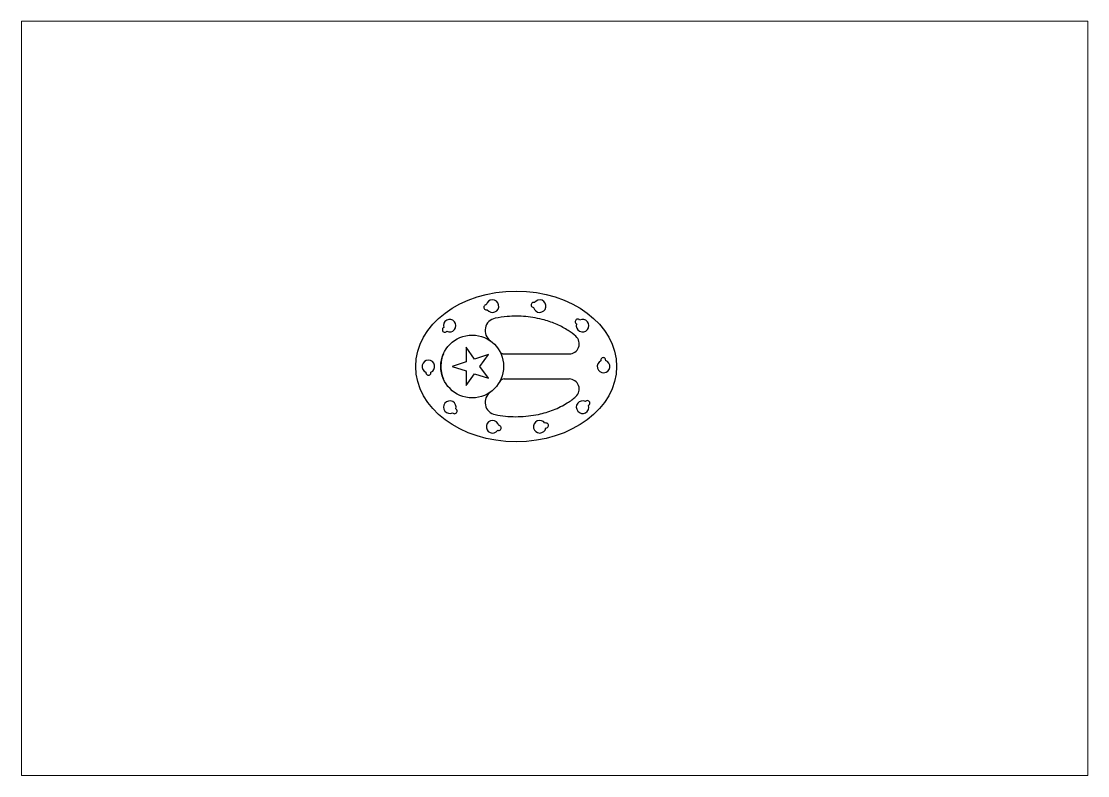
# Paper-space layout 'Layout1' of a CAD drawing. Header units: millimetres. Extents: x 30 to 267, y 21 to 189.
# The model-space entities are those that its viewports show. They can reach past a viewport. Long polylines and large blocks are cut down to what shows.
import ezdxf

# ---------------------------------------------------------------- set-up
doc = ezdxf.new("R2010")
doc.units = ezdxf.units.MM
doc.layers.add('Model-Front', color=7, linetype='Continuous')

msp = doc.modelspace()

# ---------------------------------------------------------------- linework, layer by layer
at = {"layer": 'Model-Front'}
for p, q in [((165.73, 166.26), (165.77, 166.26)), ((174.75, 168.87), (174.75, 163.06)), ((178.17, 164.17), (174.75, 168.87)), ((183.7, 165.96), (178.17, 164.17)), ((180.28, 161.26), (183.7, 165.96)), ((189.92, 166.26), (215.86, 166.26)), ((174.75, 163.06), (169.22, 161.26)), ((169.22, 161.26), (174.75, 159.47)), ((174.75, 159.47), (174.75, 153.65)), ((174.75, 153.65), (178.17, 158.36)), ((178.17, 158.36), (183.7, 156.56)), ((183.7, 156.56), (180.28, 161.26)), ((165.73, 156.26), (165.77, 156.26)), ((189.92, 156.26), (215.86, 156.26))]:
    msp.add_line(p, q, dxfattribs=at)
msp.add_circle((177.22, 161.26), 12.5, dxfattribs=at)
for centre, radius, start, end in [((185.29, 185.27), 2.5, 214.7266, 168.5788), ((204.1, 185.28), 2.5, 191.885, 145.7371), ((182.84, 184.77), 1, 90.1157, 293.1896), ((201.65, 185.77), 1, 67.2741, 270.348), ((168.25, 177.47), 2.5, 243.026, 196.8782), ((187.35, 175.54), 5, 101.3214, 234.6603), ((219.23, 179.09), 1, 39.0096, 242.0835), ((221.16, 177.5), 2.5, 163.6205, 117.4727), ((166.33, 175.87), 1, 118.4152, 321.4891), ((215.86, 170.26), 4, 270, 48.8683), ((189.92, 168.26), 2, 208.8657, 270), ((159.77, 161.25), 2.5, 293.3101, 247.1622), ((229.52, 161.26), 2.5, 116.3152, 70.1673), ((229.38, 163.76), 1, 351.7043, 194.7782), ((159.79, 158.75), 1, 168.6992, 11.7731), ((189.92, 154.26), 2, 90, 151.1343), ((215.86, 152.26), 4, 311.1192, 90), ((187.35, 146.99), 5, 125.3391, 258.6585), ((168.27, 145.04), 2.5, 343.5836, 297.4357), ((221.18, 145.04), 2.5, 62.9682, 16.8203), ((223.09, 146.64), 1, 298.3573, 141.4312), ((170.2, 143.45), 1, 218.9727, 62.0466), ((185.32, 137.25), 2.5, 11.8433, 325.6955), ((187.77, 136.76), 1, 247.2324, 90.3063), ((204.13, 137.25), 2.5, 34.6985, 348.5506), ((206.58, 137.75), 1, 270.0876, 113.1615)]:
    msp.add_arc(centre, radius, start, end, dxfattribs=at)
msp.add_ellipse((194.72, 161.26), major_axis=(-40, 0), ratio=0.75, dxfattribs=at)
for points, knots in [([(218.49, 173.28), (217.58, 174.07), (216.56, 174.84), (214.09, 176.44), (212.61, 177.25), (209.41, 178.66), (207.69, 179.27), (203.58, 180.41), (201.13, 180.86), (196.14, 181.31), (193.59, 181.32), (189.49, 180.97), (187.91, 180.75), (186.36, 180.44)], [3.851112, 3.851112, 3.851112, 3.851112, 3.999553, 3.999553, 4.179254, 4.179254, 4.358955, 4.358955, 4.591745, 4.591745, 4.824536, 4.824536, 4.973439, 4.973439, 4.973439, 4.973439]), ([(165.73, 166.26), (165.41, 165.48), (165.18, 164.71), (164.82, 163.04), (164.72, 162.15), (164.72, 161.26)], [5.9862785, 5.9862785, 5.9862785, 5.9862785, 6.1231032, 6.1231032, 6.2831853, 6.2831853, 6.2831853, 6.2831853]), ([(164.72, 161.26), (164.72, 160.2), (164.86, 159.13), (165.29, 157.46), (165.49, 156.86), (165.73, 156.26)], [0, 0, 0, 0, 0.1918622, 0.1918622, 0.2968934, 0.2968934, 0.2968934, 0.2968934]), ([(186.36, 142.08), (186.71, 142.02), (187.06, 141.95), (190.05, 141.43), (192.79, 141.22), (198.26, 141.32), (200.99, 141.63), (205.67, 142.63), (207.68, 143.23), (211.56, 144.75), (213.41, 145.68), (216.33, 147.51), (217.47, 148.36), (218.49, 149.25)], [1.309671, 1.309671, 1.309671, 1.309671, 1.343036, 1.343036, 1.595523, 1.595523, 1.848011, 1.848011, 2.050717, 2.050717, 2.266986, 2.266986, 2.431978, 2.431978, 2.431978, 2.431978])]:
    msp.add_open_spline(points, degree=3, knots=knots, dxfattribs=at)

psp = doc.layouts.get("Layout1")

# ---------------------------------------------------------------- viewports
at = {"layer": 'Model-Front'}
psp.add_viewport(center=(148.51, 105.01), size=(237.61, 168.0125), view_center_point=(210, 148.5), view_height=300.2818, dxfattribs=at)

doc.saveas('drawing.dxf')
